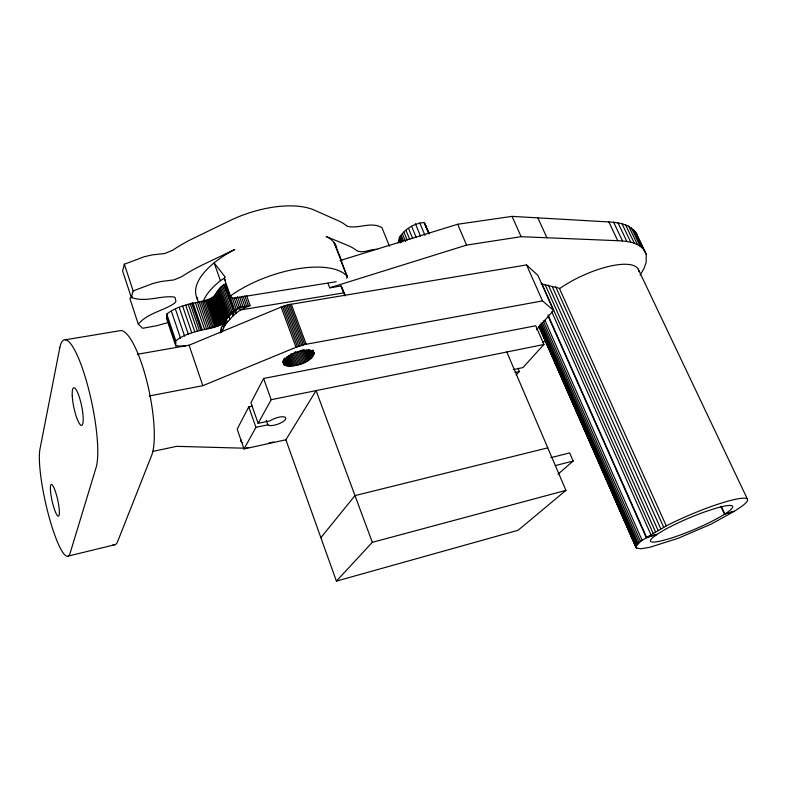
<?xml version="1.0" encoding="UTF-8"?>
<svg xmlns="http://www.w3.org/2000/svg" width="787" height="787" viewBox="0 0 787 787"><rect width="100%" height="100%" fill="white"/><g stroke="black" fill="none" stroke-linecap="round" stroke-linejoin="round"><path stroke-width="1.18" d="M398.242 242.986C399.757 231.408 413.126 223.233 424.124 222.505L428.974 233.237M175.747 345.877L166.824 319.335L166.775 314.072C179.603 303.762 195.993 304.038 210.513 298.676C217.281 295.568 217.979 286.488 225.446 283.999L234.998 310.826C227.551 313.265 226.617 322.208 219.819 325.228C205.2 330.638 188.772 330.658 175.776 340.82L175.747 345.877L185.329 346.093M221.737 332.134L225.18 324.765L225.426 320.398L216.041 293.767M220.262 332.891L221.304 327.697L223.862 322.404L214.507 295.814L224.285 321.942M313.924 352.546C306.586 346.369 283.212 354.16 283.743 364.401C291.515 369.211 316.984 361.872 313.078 350.304M223.478 327.608L222.544 324.933L225.18 324.765L226.39 319.158L227.955 316.266L218.501 289.518M167.041 322.837L156.829 325.71L142.663 328.277L138.276 324.155C147.887 312.803 163.175 311.131 174.655 303.123A10.664 4.732 -16.9 0 0 175.895 301.303L175.108 297.683A10.664 4.742 -16.9 0 0 173.838 296.955C159.771 295.489 145.536 302.769 131.311 297.447L133.141 290.915L124.346 264.206L144.365 256.71L152.157 254.899L164.847 253.493L172.599 250.266A96.801 44.033 -18.7 0 1 194.212 237.91L231.162 220.035A73.771 34.461 -19.4 0 1 314.436 210.178L338.282 220.754A95.207 42.862 -19.5 0 1 346.959 226.154C358.124 229.489 370.618 221.049 381.921 227.679L389.447 246.164M241.166 440.258L241.137 441.566L242.032 442.55M225.446 283.999L234.241 311.258L232.982 315.921L225.18 324.765L214.92 295.341M124.346 264.206L122.605 270.925L131.311 297.447M635.965 546.857C640.057 539.528 649.147 536.341 656.83 534.53L652.256 538.023A44.387 6.227 -22.9 0 0 660.893 540.994L668.783 538.859A44.387 6.227 -22.9 0 0 724.493 514.255L734.281 511.324L711.045 524.162L678.463 538.17L649.875 547.28L640.618 548.785L636.211 547.89L539.095 326.457M252.332 406.161L248.771 406.889L237.172 429.131L244.019 448.964L285.878 439.785L316.089 390.608L372.32 542.322L336.403 581.121L285.878 439.785M513.203 369.634L522.942 367.588L543.935 344.48L535.721 325.769L263.586 378.468L250.915 402.777L258.146 423.337L270.118 420.819A9.641 3.217 -19.4 0 1 284.107 416.913A9.641 3.217 -19.4 0 1 280.634 423.012A9.641 3.217 -19.4 0 1 267.846 424.813L255.942 427.341L244.019 448.964M258.146 423.337L271.181 399.707L263.586 378.468M640.106 275.184L643.933 268.652L646.147 262.543L646.255 254.417L635.404 231.722L628.675 226.194L621.986 223.685L613.614 222.219L512.062 216.376L457.64 224.256L340.191 260.517M246.547 295.479L250.168 305.513L239.287 307.304L234.998 310.826L236.523 310.009L232.145 297.712M320.87 537.678L354.996 495.594L547.762 447.842M225.721 319.955L216.327 293.315L225.948 319.542L233.562 311.682L224.02 284.864L234.241 311.258L236.434 312.951L240.261 310.009L250.168 305.513M536.547 329.753L553.527 310.422L537.914 275.391L526.552 264.924L288.406 304.726L281.146 307.078L189.087 345.198L137.41 354.278M516.144 375.065L519.371 371.513L518.003 368.316M132.206 296.64L129.914 298.637L138.276 324.155M558.032 474.187L573.162 461.025L569.66 452.928L550.841 457.68M506.798 351.996L565.942 490.37L518.112 530.251L336.403 581.121M234.241 311.258L236.523 310.009M541.062 283.91L559.921 288.367A54.421 18.012 -25 0 1 611.086 265.908A54.421 18.012 -25 0 1 638.946 271.574M646.639 537.413L666.727 525.657A57.972 8.155 -22.9 0 1 732.697 499.922A57.972 8.155 -22.9 0 1 739.013 508.254L734.655 511.048L724.857 513.98A44.426 6.227 -22.9 0 0 715.373 508.402L705.575 511.599A44.426 6.227 -22.9 0 0 664.208 529.985L657.165 534.255L646.639 537.413L547.968 314.889M203.026 301.775A74.657 32.267 -19.6 0 1 220.439 280.654L224.551 278.086M133.141 290.915L153.308 283.359L161.148 281.48L173.888 279.916L181.699 276.68A97.48 42.36 -18.8 0 1 203.528 264.383L234.821 249.469A74.293 33.152 -19.5 0 0 197.714 299.296M149.225 395.979L202.849 385.689L296.001 347.283L304.776 344.519L542.509 300.89L553.527 310.422M542.823 342.129L546.257 340.801M327.933 283.29L329.684 287.816L466.573 245.091L521.112 236.69L617.736 240.704C627.623 241.107 640.038 242.445 645.399 252.047M372.32 542.322L565.942 490.37M555.504 465.55L573.162 461.025M68.174 556.104L115.197 544.634M268.928 443.002L273.709 441.96M152.835 451.413L176.652 446.347L243.95 448.197M515.062 372.428L519.371 371.513M248.623 447.449L246.223 447.911M271.181 399.707L543.935 344.48M65.331 339.787L121.021 330.54A66.501 16.399 78.3 0 1 147.277 383.013A66.501 16.399 78.3 0 1 151.606 455.516L117.656 541.525A56.398 11.884 77.4 0 1 113.072 544.604M329.684 287.816L341.027 285.976L344.844 294.899L343.712 292.872L240.261 310.009L239.287 307.304M336.236 281.707L234.742 298.017A5.283 2.302 -18.7 0 1 230.955 297.279A5.283 2.302 -18.7 0 1 232.519 294.456A75.011 31.362 -19.7 0 1 347.037 276.217A5.047 2.135 -21.2 0 1 347.264 276.709L347.274 276.896A5.047 2.135 -21.2 0 1 346.624 278.185M377.229 249.43C370.372 248.751 363.24 253.916 356.688 250.66A95.866 41.229 -19.6 0 0 348.08 245.564L326.143 236.484A74.293 33.152 -19.5 0 1 336.767 247.787M635.404 231.722L646.255 254.417M631.361 227.807L640.126 246.124M628.675 226.194L637.47 244.59M625.547 224.807L634.361 243.301M621.986 223.685L630.83 242.258M618.002 222.819L626.865 241.471M633.692 229.745L642.359 248.033M638.296 269.262L747.502 499.283M613.614 222.219L622.497 240.95M608.843 221.895L617.736 240.704M721.226 506.218L724.857 513.98M720.843 506.454L724.493 514.255M537.895 217.861L546.916 237.772M559.537 288.642L666.284 525.893M555.652 286.694L663.687 527.241M552.159 286.419L660.785 528.795M548.303 284.963L658.04 530.31M545.135 284.628L655.463 531.786M512.062 216.376L521.112 236.69M541.653 283.182L653.072 533.222M551.805 311.908L650.869 534.589M526.552 264.924L542.509 300.89M548.214 316.394L646.304 537.678M544.938 320.299L642.212 540.433M543.217 320.84L640.648 541.594M542.263 322.562L639.31 542.686M540.974 322.975L638.188 543.689M540.443 324.559L637.293 544.614M539.636 324.952L636.624 545.46M559.468 371.434L560.954 374.799M539.479 326.251L636.181 546.208M539.862 328.012L636.663 548.264M538.869 326.457L636.211 547.89M457.64 224.256L466.573 245.091M341.853 260.9L334.091 242.603L347.264 276.709M424.98 223.823L429.2 233.887M424.124 222.505L428.836 233.719M419.815 223.046L424.98 235.411M415.388 223.744L420.553 236.13M411.571 226.282L416.244 237.536M408.561 228.476L412.742 238.589M406.043 230.473L409.752 239.445M403.987 232.254L407.223 240.104M402.364 233.808L405.59 241.648M401.134 235.126L403.436 240.724M400.239 236.198L402.541 241.786M399.648 237.025L401.478 241.491M399.353 237.477L401.193 241.943M399.186 237.831L401.016 242.288M399.363 238.904L400.731 242.248M399.343 239.828L400.258 242.052M399.206 240.694L400.121 242.917M345.07 295.932L342.168 288.022M341.027 285.976L343.712 292.872M347.274 276.896L340.574 259.779A5.017 2.194 -21.2 0 1 340.407 260.418M313.226 350.815L314.062 353.058M312.832 350.245L314.092 353.619M312.744 350.835L314.003 354.199M312.124 350.333L313.797 354.819M311.75 350.845L313.472 355.458M310.895 350.363L313.039 356.118M309.93 349.89L312.508 356.796M308.858 349.428L311.859 357.475M291.269 304.136L306.212 344.234M308.12 350.126L311.121 358.164M306.871 349.664L310.285 358.852M289.842 304.402L304.776 344.519M305.956 350.353L309.37 359.541M288.406 304.726L303.329 344.863M304.53 349.881L308.366 360.21M286.94 305.1L301.854 345.257M303.044 349.398L307.304 360.869M285.484 305.523L300.378 345.69M301.913 350.038L306.163 361.508M300.732 350.648L304.972 362.118M284.018 305.995L298.903 346.182M299.493 351.228L303.743 362.699M282.572 306.517L297.447 346.713M298.224 351.779L302.464 363.25M281.146 307.078L296.001 347.283M296.935 352.291L301.165 363.761M295.194 351.612L299.847 364.233M294.289 353.176L298.519 364.656M292.961 353.55L297.181 365.03M291.643 353.875L295.863 365.355M290.354 354.14L294.564 365.63M289.508 355.498L293.305 365.847M288.278 355.655L292.075 366.004M287.521 356.895L290.895 366.112M286.399 356.934L289.764 366.152M285.76 358.065L288.711 366.132M284.776 357.977L287.727 366.053M636.752 233.995L637.647 236.454M284.363 359.187L286.822 365.925M283.546 358.99L286.006 365.729M283.645 360.977L285.288 365.473M283.025 360.672L284.668 365.168M282.917 361.43L284.146 364.814M282.917 362.148L283.743 364.401M244.836 295.794L248.456 305.828M243.094 296.178L246.715 306.222M241.343 296.64L244.954 306.694L243.213 307.235L239.602 297.181M237.477 296.669L241.481 307.845M235.775 297.329L239.779 308.514M234.132 298.057L238.127 309.232M224.462 279.149L230.866 297.112M235.47 310.245L236.434 312.951L232.982 315.921L232.027 313.216M222.691 285.76L232.214 312.567M220.439 280.654L214.113 262.868L225.249 277.142A5.253 2.371 -18.6 0 0 225.505 280.005M221.462 286.675L230.965 313.472M220.35 287.619L229.834 314.397M266.252 420.297L267.846 424.813M219.357 288.563L228.83 315.331M228.997 316.197L229.952 318.892M217.773 290.472L227.217 317.191M217.202 291.406L226.626 318.105M226.39 319.158L227.345 321.853M216.759 292.331L225.948 319.542M215.284 294.859L224.659 321.47L225.18 324.765M214.015 296.296L223.36 322.877M213.444 296.778L222.79 323.349M212.815 297.26L222.15 323.821M212.126 297.732L221.452 324.283M211.369 298.204L220.685 324.746M221.304 327.697L222.239 330.363M248.771 406.889L255.942 427.341M210.513 298.676L219.819 325.228M220.547 330.363L221.167 332.134M209.578 299.149L218.875 325.7M208.653 299.562L217.94 326.113M207.65 299.975L216.937 326.526M206.568 300.378L215.845 326.939M205.397 300.772L214.664 327.333M203.981 301.185L213.238 327.756M202.564 301.549L211.811 328.13M201.01 301.883L210.247 328.484M199.298 302.188L208.535 328.809M196.465 296.669L198.462 302.405M197.419 302.464L206.647 329.094M195.363 302.67L204.581 329.33M240.842 439.963L241.629 442.264M192.904 302.808L202.111 329.517M192.274 302.956L201.492 329.664M191.753 303.084L200.96 329.802M190.149 303.526L199.357 330.245M188.142 304.146L197.33 330.884M185.614 305.022L194.782 331.76M182.643 306.153L191.792 332.911M179.249 307.599L188.378 334.357M189.087 345.198L202.849 385.689M175.501 309.34L184.591 336.108M171.458 311.426L180.508 338.184M166.775 314.072L175.776 340.82M166.647 316.748L175.619 343.398M425.698 225.426L426.092 226.961M59.792 347.775L39.98 449.062A57.372 10.054 77.4 0 0 50.211 520.984A57.372 10.054 77.4 0 0 70.161 553.064L96.142 467.399A67.859 13.959 78.2 0 0 85.34 377.367A67.859 13.959 78.2 0 0 59.792 347.775M72.256 395.782A19.203 3.945 78.2 0 0 81.13 425.314A19.203 3.945 78.2 0 0 79.782 398.635A19.203 3.945 78.2 0 0 72.256 395.782M50.466 490.37A16.242 2.843 77.4 0 0 57.844 516.006A16.242 2.843 77.4 0 0 56.379 494.639A16.242 2.843 77.4 0 0 50.466 490.37"/></g></svg>
